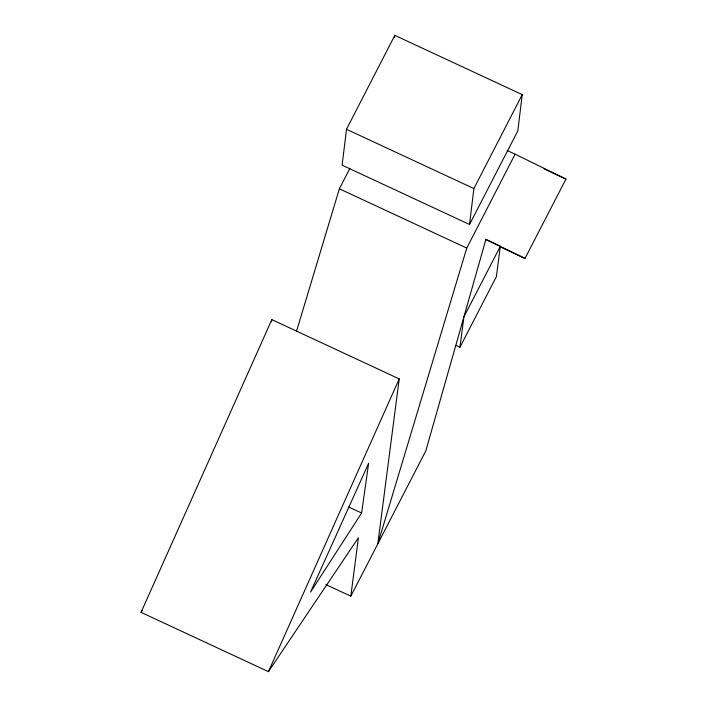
<?xml version="1.0" encoding="UTF-8"?>
<svg xmlns="http://www.w3.org/2000/svg" width="707" height="707" viewBox="0 0 707 707"><rect width="100%" height="100%" fill="white"/><g stroke="black" fill="none" stroke-linecap="round" stroke-linejoin="round"><path stroke-width="1.06" d="M346.492 129.266L342.126 165.191L469.528 224.481L517.816 130.928L522.226 94.641L394.833 35.35L346.492 129.266L473.893 188.566L469.528 224.481M394.568 37.489L394.833 35.35M271.55 321.8L271.833 319.617L399.225 378.908L377.794 543.904L466.761 248.086L515.103 154.17L565.962 179.074L525.001 258.426L500.114 246.849M325.927 584.592L350.813 596.178L358.405 537.718L268.43 671.65L141.038 612.359L271.833 319.617M455.971 345.361L459.957 347.217L463.889 316.895L500.317 246.345L485.382 239.399M500.317 246.345L496.376 276.658L459.957 347.217M361.613 513.026L368.63 463.279L310.532 592.095L361.613 513.026L348.675 507.007M296.472 331.424L339.369 188.796L349.938 168.248M268.43 671.65L399.225 378.908M473.893 188.566L522.226 94.641M350.813 596.178L425.817 450.872L485.939 239.311L525.001 258.426M141.038 612.359L142.257 610.539M507.14 150.467L515.103 154.17M544.072 168.876L565.962 179.074M339.369 188.796L466.761 248.086"/></g></svg>
